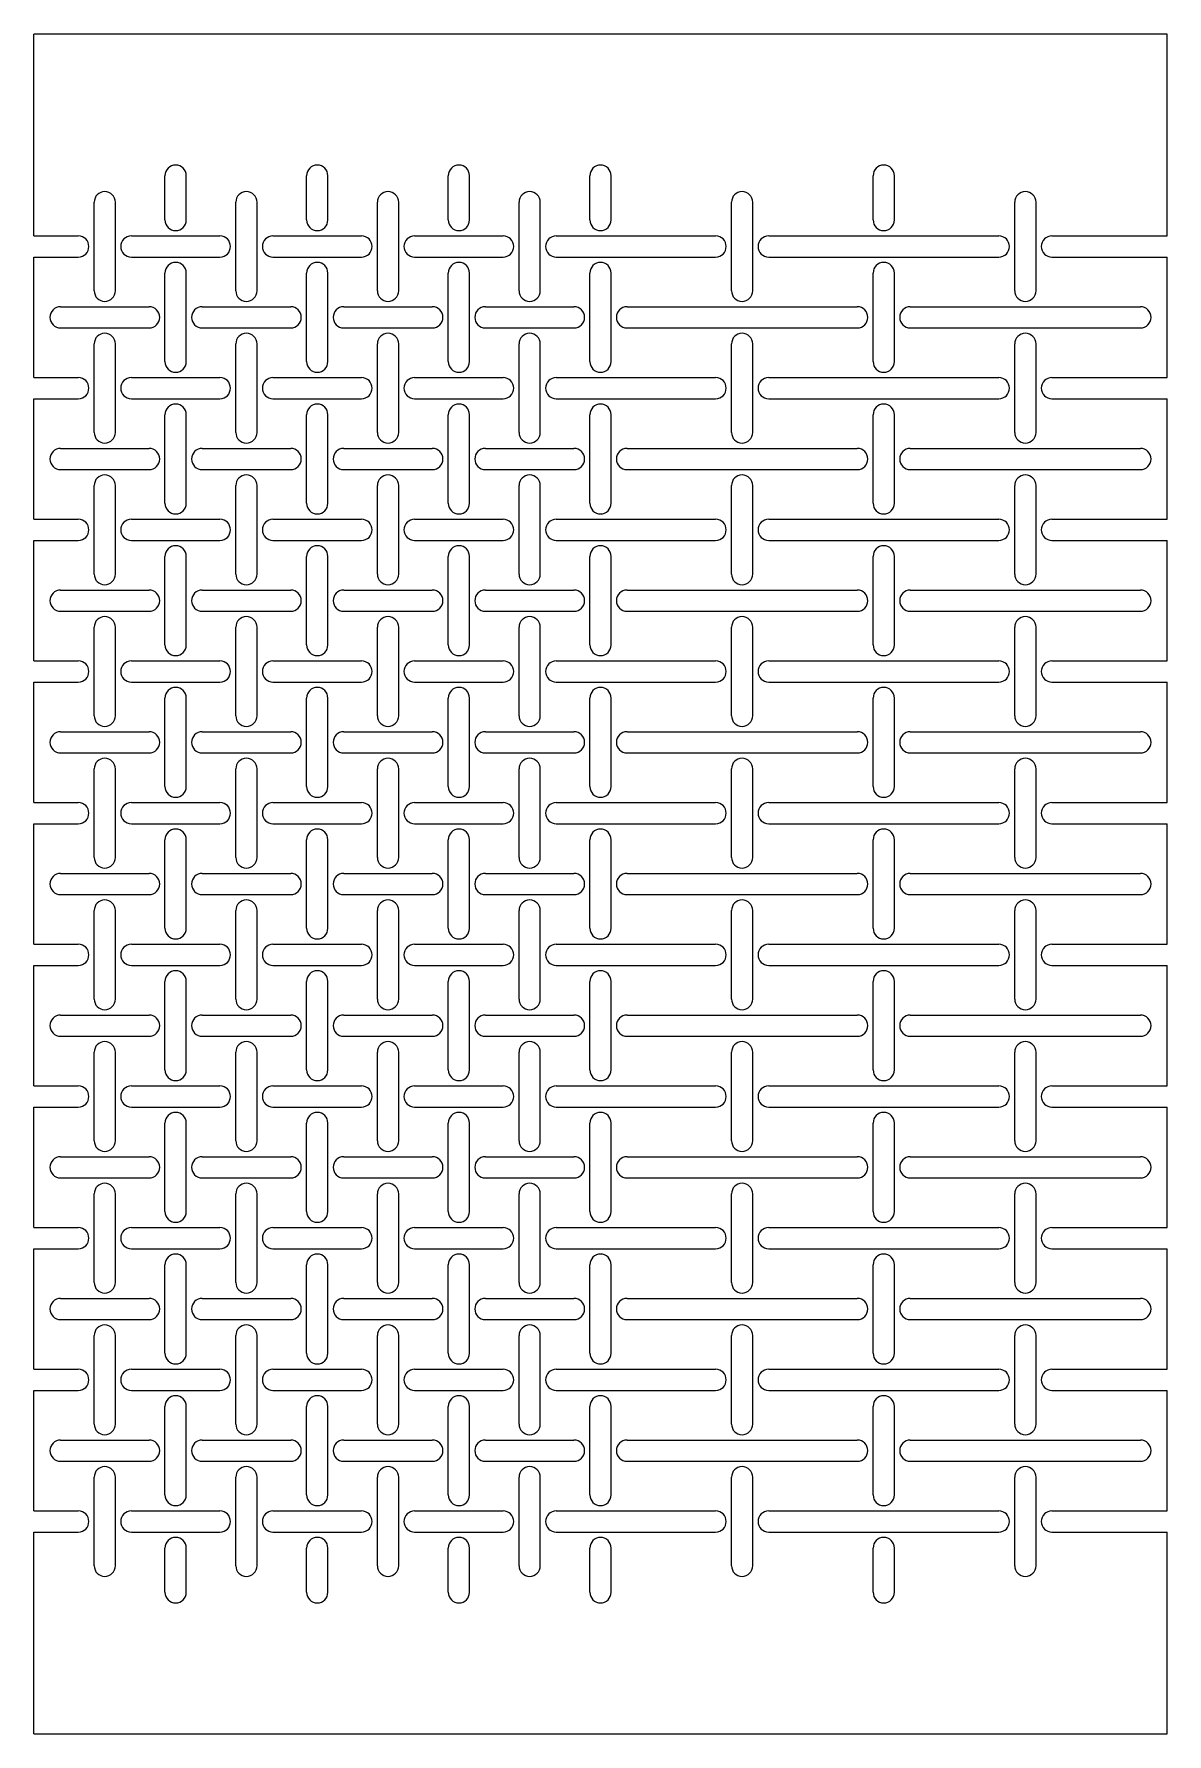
# Model space of a CAD drawing. Header units: metres. Extents: x 0 to 160, y 0 to 240.
import ezdxf

# ---------------------------------------------------------------- set-up
doc = ezdxf.new("R2010")
doc.units = ezdxf.units.M
doc.layers.add('TOP', color=1, linetype='Continuous', lineweight=0)

msp = doc.modelspace()

# ---------------------------------------------------------------- linework, layer by layer
at = {"layer": 'TOP'}
for p, q in [((80, 240), (0, 240)), ((0, 211.5), (0, 240)), ((160, 240), (80, 240)), ((160, 211.5), (160, 240)), ((18.5, 213.75), (18.5, 220)), ((21.5, 213.75), (21.5, 220)), ((38.5, 213.75), (38.5, 220)), ((41.5, 213.75), (41.5, 220)), ((58.5, 213.75), (58.5, 220)), ((61.5, 213.75), (61.5, 220)), ((78.5, 213.75), (78.5, 220)), ((81.5, 213.75), (81.5, 220)), ((118.5, 213.75), (118.5, 220)), ((121.5, 213.75), (121.5, 220)), ((8.5, 203.75), (8.5, 216.25)), ((11.5, 203.75), (11.5, 216.25)), ((28.5, 203.75), (28.5, 216.25)), ((31.5, 203.75), (31.5, 216.25)), ((48.5, 203.75), (48.5, 216.25)), ((51.5, 203.75), (51.5, 216.25)), ((68.5, 203.75), (68.5, 216.25)), ((71.5, 203.75), (71.5, 216.25)), ((98.5, 203.75), (98.5, 216.25)), ((101.5, 203.75), (101.5, 216.25)), ((138.5, 203.75), (138.5, 216.25)), ((141.5, 203.75), (141.5, 216.25)), ((0, 211.5), (6.25, 211.5)), ((13.75, 211.5), (26.25, 211.5)), ((33.75, 211.5), (46.25, 211.5)), ((53.75, 211.5), (66.25, 211.5)), ((73.75, 211.5), (80, 211.5)), ((80, 211.5), (96.25, 211.5)), ((103.75, 211.5), (136.25, 211.5)), ((143.75, 211.5), (160, 211.5)), ((0, 208.5), (6.25, 208.5)), ((0, 191.5), (0, 208.5)), ((13.75, 208.5), (26.25, 208.5)), ((33.75, 208.5), (46.25, 208.5)), ((53.75, 208.5), (66.25, 208.5)), ((73.75, 208.5), (80, 208.5)), ((80, 208.5), (96.25, 208.5)), ((103.75, 208.5), (136.25, 208.5)), ((143.75, 208.5), (160, 208.5)), ((160, 191.5), (160, 208.5)), ((18.5, 193.75), (18.5, 206.25)), ((21.5, 193.75), (21.5, 206.25)), ((38.5, 193.75), (38.5, 206.25)), ((41.5, 193.75), (41.5, 206.25)), ((58.5, 193.75), (58.5, 206.25)), ((61.5, 193.75), (61.5, 206.25)), ((78.5, 193.75), (78.5, 206.25)), ((81.5, 193.75), (81.5, 206.25)), ((118.5, 193.75), (118.5, 206.25)), ((121.5, 193.75), (121.5, 206.25)), ((3.75, 201.5), (16.25, 201.5)), ((23.75, 201.5), (36.25, 201.5)), ((43.75, 201.5), (56.25, 201.5)), ((63.75, 201.5), (76.25, 201.5)), ((83.75, 201.5), (116.25, 201.5)), ((123.75, 201.5), (156.25, 201.5)), ((3.75, 198.5), (16.25, 198.5)), ((23.75, 198.5), (36.25, 198.5)), ((43.75, 198.5), (56.25, 198.5)), ((63.75, 198.5), (76.25, 198.5)), ((83.75, 198.5), (116.25, 198.5)), ((123.75, 198.5), (156.25, 198.5)), ((8.5, 183.75), (8.5, 196.25)), ((11.5, 183.75), (11.5, 196.25)), ((28.5, 183.75), (28.5, 196.25)), ((31.5, 183.75), (31.5, 196.25)), ((48.5, 183.75), (48.5, 196.25)), ((51.5, 183.75), (51.5, 196.25)), ((68.5, 183.75), (68.5, 196.25)), ((71.5, 183.75), (71.5, 196.25)), ((98.5, 183.75), (98.5, 196.25)), ((101.5, 183.75), (101.5, 196.25)), ((138.5, 183.75), (138.5, 196.25)), ((141.5, 183.75), (141.5, 196.25)), ((0, 191.5), (6.25, 191.5)), ((13.75, 191.5), (26.25, 191.5)), ((33.75, 191.5), (46.25, 191.5)), ((53.75, 191.5), (66.25, 191.5)), ((73.75, 191.5), (80, 191.5)), ((80, 191.5), (96.25, 191.5)), ((103.75, 191.5), (136.25, 191.5)), ((143.75, 191.5), (160, 191.5)), ((0, 188.5), (6.25, 188.5)), ((0, 171.5), (0, 188.5)), ((13.75, 188.5), (26.25, 188.5)), ((33.75, 188.5), (46.25, 188.5)), ((53.75, 188.5), (66.25, 188.5)), ((73.75, 188.5), (80, 188.5)), ((80, 188.5), (96.25, 188.5)), ((103.75, 188.5), (136.25, 188.5)), ((143.75, 188.5), (160, 188.5)), ((160, 171.5), (160, 188.5)), ((18.5, 173.75), (18.5, 186.25)), ((21.5, 173.75), (21.5, 186.25)), ((38.5, 173.75), (38.5, 186.25)), ((41.5, 173.75), (41.5, 186.25)), ((58.5, 173.75), (58.5, 186.25)), ((61.5, 173.75), (61.5, 186.25)), ((78.5, 173.75), (78.5, 186.25)), ((81.5, 173.75), (81.5, 186.25)), ((118.5, 173.75), (118.5, 186.25)), ((121.5, 173.75), (121.5, 186.25)), ((3.75, 181.5), (16.25, 181.5)), ((23.75, 181.5), (36.25, 181.5)), ((43.75, 181.5), (56.25, 181.5)), ((63.75, 181.5), (76.25, 181.5)), ((83.75, 181.5), (116.25, 181.5)), ((123.75, 181.5), (156.25, 181.5)), ((3.75, 178.5), (16.25, 178.5)), ((23.75, 178.5), (36.25, 178.5)), ((43.75, 178.5), (56.25, 178.5)), ((63.75, 178.5), (76.25, 178.5)), ((83.75, 178.5), (116.25, 178.5)), ((123.75, 178.5), (156.25, 178.5)), ((8.5, 163.75), (8.5, 176.25)), ((11.5, 163.75), (11.5, 176.25)), ((28.5, 163.75), (28.5, 176.25)), ((31.5, 163.75), (31.5, 176.25)), ((48.5, 163.75), (48.5, 176.25)), ((51.5, 163.75), (51.5, 176.25)), ((68.5, 163.75), (68.5, 176.25)), ((71.5, 163.75), (71.5, 176.25)), ((98.5, 163.75), (98.5, 176.25)), ((101.5, 163.75), (101.5, 176.25)), ((138.5, 163.75), (138.5, 176.25)), ((141.5, 163.75), (141.5, 176.25)), ((0, 171.5), (6.25, 171.5)), ((13.75, 171.5), (26.25, 171.5)), ((33.75, 171.5), (46.25, 171.5)), ((53.75, 171.5), (66.25, 171.5)), ((73.75, 171.5), (80, 171.5)), ((80, 171.5), (96.25, 171.5)), ((103.75, 171.5), (136.25, 171.5)), ((143.75, 171.5), (160, 171.5)), ((0, 168.5), (6.25, 168.5)), ((0, 151.5), (0, 168.5)), ((13.75, 168.5), (26.25, 168.5)), ((33.75, 168.5), (46.25, 168.5)), ((53.75, 168.5), (66.25, 168.5)), ((73.75, 168.5), (80, 168.5)), ((80, 168.5), (96.25, 168.5)), ((103.75, 168.5), (136.25, 168.5)), ((143.75, 168.5), (160, 168.5)), ((160, 151.5), (160, 168.5)), ((18.5, 153.75), (18.5, 166.25)), ((21.5, 153.75), (21.5, 166.25)), ((38.5, 153.75), (38.5, 166.25)), ((41.5, 153.75), (41.5, 166.25)), ((58.5, 153.75), (58.5, 166.25)), ((61.5, 153.75), (61.5, 166.25)), ((78.5, 153.75), (78.5, 166.25)), ((81.5, 153.75), (81.5, 166.25)), ((118.5, 153.75), (118.5, 166.25)), ((121.5, 153.75), (121.5, 166.25)), ((3.75, 161.5), (16.25, 161.5)), ((23.75, 161.5), (36.25, 161.5)), ((43.75, 161.5), (56.25, 161.5)), ((63.75, 161.5), (76.25, 161.5)), ((83.75, 161.5), (116.25, 161.5)), ((123.75, 161.5), (156.25, 161.5)), ((3.75, 158.5), (16.25, 158.5)), ((23.75, 158.5), (36.25, 158.5)), ((43.75, 158.5), (56.25, 158.5)), ((63.75, 158.5), (76.25, 158.5)), ((83.75, 158.5), (116.25, 158.5)), ((123.75, 158.5), (156.25, 158.5)), ((8.5, 143.75), (8.5, 156.25)), ((11.5, 143.75), (11.5, 156.25)), ((28.5, 143.75), (28.5, 156.25)), ((31.5, 143.75), (31.5, 156.25)), ((48.5, 143.75), (48.5, 156.25)), ((51.5, 143.75), (51.5, 156.25)), ((68.5, 143.75), (68.5, 156.25)), ((71.5, 143.75), (71.5, 156.25)), ((98.5, 143.75), (98.5, 156.25)), ((101.5, 143.75), (101.5, 156.25)), ((138.5, 143.75), (138.5, 156.25)), ((141.5, 143.75), (141.5, 156.25)), ((0, 151.5), (6.25, 151.5)), ((13.75, 151.5), (26.25, 151.5)), ((33.75, 151.5), (46.25, 151.5)), ((53.75, 151.5), (66.25, 151.5)), ((73.75, 151.5), (80, 151.5)), ((80, 151.5), (96.25, 151.5)), ((103.75, 151.5), (136.25, 151.5)), ((143.75, 151.5), (160, 151.5)), ((0, 148.5), (6.25, 148.5)), ((0, 131.5), (0, 148.5)), ((13.75, 148.5), (26.25, 148.5)), ((33.75, 148.5), (46.25, 148.5)), ((53.75, 148.5), (66.25, 148.5)), ((73.75, 148.5), (80, 148.5)), ((80, 148.5), (96.25, 148.5)), ((103.75, 148.5), (136.25, 148.5)), ((143.75, 148.5), (160, 148.5)), ((160, 131.5), (160, 148.5)), ((18.5, 133.75), (18.5, 146.25)), ((21.5, 133.75), (21.5, 146.25)), ((38.5, 133.75), (38.5, 146.25)), ((41.5, 133.75), (41.5, 146.25)), ((58.5, 133.75), (58.5, 146.25)), ((61.5, 133.75), (61.5, 146.25)), ((78.5, 133.75), (78.5, 146.25)), ((81.5, 133.75), (81.5, 146.25)), ((118.5, 133.75), (118.5, 146.25)), ((121.5, 133.75), (121.5, 146.25)), ((3.75, 141.5), (16.25, 141.5)), ((23.75, 141.5), (36.25, 141.5)), ((43.75, 141.5), (56.25, 141.5)), ((63.75, 141.5), (76.25, 141.5)), ((83.75, 141.5), (116.25, 141.5)), ((123.75, 141.5), (156.25, 141.5)), ((3.75, 138.5), (16.25, 138.5)), ((23.75, 138.5), (36.25, 138.5)), ((43.75, 138.5), (56.25, 138.5)), ((63.75, 138.5), (76.25, 138.5)), ((83.75, 138.5), (116.25, 138.5)), ((123.75, 138.5), (156.25, 138.5)), ((8.5, 123.75), (8.5, 136.25)), ((11.5, 123.75), (11.5, 136.25)), ((28.5, 123.75), (28.5, 136.25)), ((31.5, 123.75), (31.5, 136.25)), ((48.5, 123.75), (48.5, 136.25)), ((51.5, 123.75), (51.5, 136.25)), ((68.5, 123.75), (68.5, 136.25)), ((71.5, 123.75), (71.5, 136.25)), ((98.5, 123.75), (98.5, 136.25)), ((101.5, 123.75), (101.5, 136.25)), ((138.5, 123.75), (138.5, 136.25)), ((141.5, 123.75), (141.5, 136.25)), ((0, 131.5), (6.25, 131.5)), ((13.75, 131.5), (26.25, 131.5)), ((33.75, 131.5), (46.25, 131.5)), ((53.75, 131.5), (66.25, 131.5)), ((73.75, 131.5), (80, 131.5)), ((80, 131.5), (96.25, 131.5)), ((103.75, 131.5), (136.25, 131.5)), ((143.75, 131.5), (160, 131.5)), ((0, 128.5), (6.25, 128.5)), ((0, 111.5), (0, 128.5)), ((13.75, 128.5), (26.25, 128.5)), ((33.75, 128.5), (46.25, 128.5)), ((53.75, 128.5), (66.25, 128.5)), ((73.75, 128.5), (80, 128.5)), ((80, 128.5), (96.25, 128.5)), ((103.75, 128.5), (136.25, 128.5)), ((143.75, 128.5), (160, 128.5)), ((160, 111.5), (160, 128.5)), ((18.5, 113.75), (18.5, 126.25)), ((21.5, 113.75), (21.5, 126.25)), ((38.5, 113.75), (38.5, 126.25)), ((41.5, 113.75), (41.5, 126.25)), ((58.5, 113.75), (58.5, 126.25)), ((61.5, 113.75), (61.5, 126.25)), ((78.5, 113.75), (78.5, 126.25)), ((81.5, 113.75), (81.5, 126.25)), ((118.5, 113.75), (118.5, 126.25)), ((121.5, 113.75), (121.5, 126.25)), ((3.75, 121.5), (16.25, 121.5)), ((23.75, 121.5), (36.25, 121.5)), ((43.75, 121.5), (56.25, 121.5)), ((63.75, 121.5), (76.25, 121.5)), ((83.75, 121.5), (116.25, 121.5)), ((123.75, 121.5), (156.25, 121.5)), ((3.75, 118.5), (16.25, 118.5)), ((23.75, 118.5), (36.25, 118.5)), ((43.75, 118.5), (56.25, 118.5)), ((63.75, 118.5), (76.25, 118.5)), ((83.75, 118.5), (116.25, 118.5)), ((123.75, 118.5), (156.25, 118.5)), ((8.5, 103.75), (8.5, 116.25)), ((11.5, 103.75), (11.5, 116.25)), ((28.5, 103.75), (28.5, 116.25)), ((31.5, 103.75), (31.5, 116.25)), ((48.5, 103.75), (48.5, 116.25)), ((51.5, 103.75), (51.5, 116.25)), ((68.5, 103.75), (68.5, 116.25)), ((71.5, 103.75), (71.5, 116.25)), ((98.5, 103.75), (98.5, 116.25)), ((101.5, 103.75), (101.5, 116.25)), ((138.5, 103.75), (138.5, 116.25)), ((141.5, 103.75), (141.5, 116.25)), ((0, 111.5), (6.25, 111.5)), ((13.75, 111.5), (26.25, 111.5)), ((33.75, 111.5), (46.25, 111.5)), ((53.75, 111.5), (66.25, 111.5)), ((73.75, 111.5), (80, 111.5)), ((80, 111.5), (96.25, 111.5)), ((103.75, 111.5), (136.25, 111.5)), ((143.75, 111.5), (160, 111.5)), ((0, 108.5), (6.25, 108.5)), ((0, 91.5), (0, 108.5)), ((13.75, 108.5), (26.25, 108.5)), ((33.75, 108.5), (46.25, 108.5)), ((53.75, 108.5), (66.25, 108.5)), ((73.75, 108.5), (80, 108.5)), ((80, 108.5), (96.25, 108.5)), ((103.75, 108.5), (136.25, 108.5)), ((143.75, 108.5), (160, 108.5)), ((160, 91.5), (160, 108.5)), ((18.5, 93.75), (18.5, 106.25)), ((21.5, 93.75), (21.5, 106.25)), ((38.5, 93.75), (38.5, 106.25)), ((41.5, 93.75), (41.5, 106.25)), ((58.5, 93.75), (58.5, 106.25)), ((61.5, 93.75), (61.5, 106.25)), ((78.5, 93.75), (78.5, 106.25)), ((81.5, 93.75), (81.5, 106.25)), ((118.5, 93.75), (118.5, 106.25)), ((121.5, 93.75), (121.5, 106.25)), ((3.75, 101.5), (16.25, 101.5)), ((23.75, 101.5), (36.25, 101.5)), ((43.75, 101.5), (56.25, 101.5)), ((63.75, 101.5), (76.25, 101.5)), ((83.75, 101.5), (116.25, 101.5)), ((123.75, 101.5), (156.25, 101.5)), ((3.75, 98.5), (16.25, 98.5)), ((23.75, 98.5), (36.25, 98.5)), ((43.75, 98.5), (56.25, 98.5)), ((63.75, 98.5), (76.25, 98.5)), ((83.75, 98.5), (116.25, 98.5)), ((123.75, 98.5), (156.25, 98.5)), ((8.5, 83.75), (8.5, 96.25)), ((11.5, 83.75), (11.5, 96.25)), ((28.5, 83.75), (28.5, 96.25)), ((31.5, 83.75), (31.5, 96.25)), ((48.5, 83.75), (48.5, 96.25)), ((51.5, 83.75), (51.5, 96.25)), ((68.5, 83.75), (68.5, 96.25)), ((71.5, 83.75), (71.5, 96.25)), ((98.5, 83.75), (98.5, 96.25)), ((101.5, 83.75), (101.5, 96.25)), ((138.5, 83.75), (138.5, 96.25)), ((141.5, 83.75), (141.5, 96.25)), ((0, 91.5), (6.25, 91.5)), ((13.75, 91.5), (26.25, 91.5)), ((33.75, 91.5), (46.25, 91.5)), ((53.75, 91.5), (66.25, 91.5)), ((73.75, 91.5), (80, 91.5)), ((80, 91.5), (96.25, 91.5)), ((103.75, 91.5), (136.25, 91.5)), ((143.75, 91.5), (160, 91.5)), ((0, 88.5), (6.25, 88.5)), ((0, 71.5), (0, 88.5)), ((13.75, 88.5), (26.25, 88.5)), ((33.75, 88.5), (46.25, 88.5)), ((53.75, 88.5), (66.25, 88.5)), ((73.75, 88.5), (80, 88.5)), ((80, 88.5), (96.25, 88.5)), ((103.75, 88.5), (136.25, 88.5)), ((143.75, 88.5), (160, 88.5)), ((160, 71.5), (160, 88.5)), ((18.5, 73.75), (18.5, 86.25)), ((21.5, 73.75), (21.5, 86.25)), ((38.5, 73.75), (38.5, 86.25)), ((41.5, 73.75), (41.5, 86.25)), ((58.5, 73.75), (58.5, 86.25)), ((61.5, 73.75), (61.5, 86.25)), ((78.5, 73.75), (78.5, 86.25)), ((81.5, 73.75), (81.5, 86.25)), ((118.5, 73.75), (118.5, 86.25)), ((121.5, 73.75), (121.5, 86.25)), ((3.75, 81.5), (16.25, 81.5)), ((23.75, 81.5), (36.25, 81.5)), ((43.75, 81.5), (56.25, 81.5)), ((63.75, 81.5), (76.25, 81.5)), ((83.75, 81.5), (116.25, 81.5)), ((123.75, 81.5), (156.25, 81.5)), ((3.75, 78.5), (16.25, 78.5)), ((23.75, 78.5), (36.25, 78.5)), ((43.75, 78.5), (56.25, 78.5)), ((63.75, 78.5), (76.25, 78.5)), ((83.75, 78.5), (116.25, 78.5)), ((123.75, 78.5), (156.25, 78.5)), ((8.5, 63.75), (8.5, 76.25)), ((11.5, 63.75), (11.5, 76.25)), ((28.5, 63.75), (28.5, 76.25)), ((31.5, 63.75), (31.5, 76.25)), ((48.5, 63.75), (48.5, 76.25)), ((51.5, 63.75), (51.5, 76.25)), ((68.5, 63.75), (68.5, 76.25)), ((71.5, 63.75), (71.5, 76.25)), ((98.5, 63.75), (98.5, 76.25)), ((101.5, 63.75), (101.5, 76.25)), ((138.5, 63.75), (138.5, 76.25)), ((141.5, 63.75), (141.5, 76.25)), ((0, 71.5), (6.25, 71.5)), ((13.75, 71.5), (26.25, 71.5)), ((33.75, 71.5), (46.25, 71.5)), ((53.75, 71.5), (66.25, 71.5)), ((73.75, 71.5), (80, 71.5)), ((80, 71.5), (96.25, 71.5)), ((103.75, 71.5), (136.25, 71.5)), ((143.75, 71.5), (160, 71.5)), ((0, 68.5), (6.25, 68.5)), ((0, 51.5), (0, 68.5)), ((13.75, 68.5), (26.25, 68.5)), ((33.75, 68.5), (46.25, 68.5)), ((53.75, 68.5), (66.25, 68.5)), ((73.75, 68.5), (80, 68.5)), ((80, 68.5), (96.25, 68.5)), ((103.75, 68.5), (136.25, 68.5)), ((143.75, 68.5), (160, 68.5)), ((160, 51.5), (160, 68.5)), ((18.5, 53.75), (18.5, 66.25)), ((21.5, 53.75), (21.5, 66.25)), ((38.5, 53.75), (38.5, 66.25)), ((41.5, 53.75), (41.5, 66.25)), ((58.5, 53.75), (58.5, 66.25)), ((61.5, 53.75), (61.5, 66.25)), ((78.5, 53.75), (78.5, 66.25)), ((81.5, 53.75), (81.5, 66.25)), ((118.5, 53.75), (118.5, 66.25)), ((121.5, 53.75), (121.5, 66.25)), ((3.75, 61.5), (16.25, 61.5)), ((23.75, 61.5), (36.25, 61.5)), ((43.75, 61.5), (56.25, 61.5)), ((63.75, 61.5), (76.25, 61.5)), ((83.75, 61.5), (116.25, 61.5)), ((123.75, 61.5), (156.25, 61.5)), ((3.75, 58.5), (16.25, 58.5)), ((23.75, 58.5), (36.25, 58.5)), ((43.75, 58.5), (56.25, 58.5)), ((63.75, 58.5), (76.25, 58.5)), ((83.75, 58.5), (116.25, 58.5)), ((123.75, 58.5), (156.25, 58.5)), ((8.5, 43.75), (8.5, 56.25)), ((11.5, 43.75), (11.5, 56.25)), ((28.5, 43.75), (28.5, 56.25)), ((31.5, 43.75), (31.5, 56.25)), ((48.5, 43.75), (48.5, 56.25)), ((51.5, 43.75), (51.5, 56.25)), ((68.5, 43.75), (68.5, 56.25)), ((71.5, 43.75), (71.5, 56.25)), ((98.5, 43.75), (98.5, 56.25)), ((101.5, 43.75), (101.5, 56.25)), ((138.5, 43.75), (138.5, 56.25)), ((141.5, 43.75), (141.5, 56.25)), ((0, 51.5), (6.25, 51.5)), ((13.75, 51.5), (26.25, 51.5)), ((33.75, 51.5), (46.25, 51.5)), ((53.75, 51.5), (66.25, 51.5)), ((73.75, 51.5), (80, 51.5)), ((80, 51.5), (96.25, 51.5)), ((103.75, 51.5), (136.25, 51.5)), ((143.75, 51.5), (160, 51.5)), ((0, 48.5), (6.25, 48.5)), ((0, 31.5), (0, 48.5)), ((13.75, 48.5), (26.25, 48.5)), ((33.75, 48.5), (46.25, 48.5)), ((53.75, 48.5), (66.25, 48.5)), ((73.75, 48.5), (80, 48.5)), ((80, 48.5), (96.25, 48.5)), ((103.75, 48.5), (136.25, 48.5)), ((143.75, 48.5), (160, 48.5)), ((160, 31.5), (160, 48.5)), ((18.5, 33.75), (18.5, 46.25)), ((21.5, 33.75), (21.5, 46.25)), ((38.5, 33.75), (38.5, 46.25)), ((41.5, 33.75), (41.5, 46.25)), ((58.5, 33.75), (58.5, 46.25)), ((61.5, 33.75), (61.5, 46.25)), ((78.5, 33.75), (78.5, 46.25)), ((81.5, 33.75), (81.5, 46.25)), ((118.5, 33.75), (118.5, 46.25)), ((121.5, 33.75), (121.5, 46.25)), ((3.75, 41.5), (16.25, 41.5)), ((23.75, 41.5), (36.25, 41.5)), ((43.75, 41.5), (56.25, 41.5)), ((63.75, 41.5), (76.25, 41.5)), ((83.75, 41.5), (116.25, 41.5)), ((123.75, 41.5), (156.25, 41.5)), ((3.75, 38.5), (16.25, 38.5)), ((23.75, 38.5), (36.25, 38.5)), ((43.75, 38.5), (56.25, 38.5)), ((63.75, 38.5), (76.25, 38.5)), ((83.75, 38.5), (116.25, 38.5)), ((123.75, 38.5), (156.25, 38.5)), ((8.5, 23.75), (8.5, 36.25)), ((11.5, 23.75), (11.5, 36.25)), ((28.5, 23.75), (28.5, 36.25)), ((31.5, 23.75), (31.5, 36.25)), ((48.5, 23.75), (48.5, 36.25)), ((51.5, 23.75), (51.5, 36.25)), ((68.5, 23.75), (68.5, 36.25)), ((71.5, 23.75), (71.5, 36.25)), ((98.5, 23.75), (98.5, 36.25)), ((101.5, 23.75), (101.5, 36.25)), ((138.5, 23.75), (138.5, 36.25)), ((141.5, 23.75), (141.5, 36.25)), ((0, 31.5), (6.25, 31.5)), ((13.75, 31.5), (26.25, 31.5)), ((33.75, 31.5), (46.25, 31.5)), ((53.75, 31.5), (66.25, 31.5)), ((73.75, 31.5), (80, 31.5)), ((80, 31.5), (96.25, 31.5)), ((103.75, 31.5), (136.25, 31.5)), ((143.75, 31.5), (160, 31.5)), ((0, 28.5), (6.25, 28.5)), ((0, 0), (0, 28.5)), ((13.75, 28.5), (26.25, 28.5)), ((33.75, 28.5), (46.25, 28.5)), ((53.75, 28.5), (66.25, 28.5)), ((73.75, 28.5), (80, 28.5)), ((80, 28.5), (96.25, 28.5)), ((103.75, 28.5), (136.25, 28.5)), ((143.75, 28.5), (160, 28.5)), ((160, 0), (160, 28.5)), ((18.5, 20), (18.5, 26.25)), ((21.5, 20), (21.5, 26.25)), ((38.5, 20), (38.5, 26.25)), ((41.5, 20), (41.5, 26.25)), ((58.5, 20), (58.5, 26.25)), ((61.5, 20), (61.5, 26.25)), ((78.5, 20), (78.5, 26.25)), ((81.5, 20), (81.5, 26.25)), ((118.5, 20), (118.5, 26.25)), ((121.5, 20), (121.5, 26.25)), ((0, 0), (80, 0)), ((80, 0), (160, 0))]:
    msp.add_line(p, q, dxfattribs=at)
for centre, start, end in [((20, 220), 0, 180), ((40, 220), 0, 180), ((60, 220), 0, 180), ((80, 220), 0, 180), ((120, 220), 0, 180), ((10, 216.25), 0, 180), ((30, 216.25), 0, 180), ((50, 216.25), 0, 180), ((70, 216.25), 0, 180), ((100, 216.25), 0, 180), ((140, 216.25), 0, 180), ((20, 213.75), -180, 0), ((40, 213.75), -180, 0), ((60, 213.75), -180, 0), ((80, 213.75), -180, 0), ((120, 213.75), -180, 0), ((6.25, 210), -90, 90), ((13.75, 210), -270, -90), ((26.25, 210), -90, 90), ((33.75, 210), -270, -90), ((46.25, 210), -90, 90), ((53.75, 210), -270, -90), ((66.25, 210), -90, 90), ((73.75, 210), -270, -90), ((96.25, 210), -90, 90), ((103.75, 210), -270, -90), ((136.25, 210), -90, 90), ((143.75, 210), -270, -90), ((20, 206.25), 0, 180), ((40, 206.25), 0, 180), ((60, 206.25), 0, 180), ((80, 206.25), 0, 180), ((120, 206.25), 0, 180), ((10, 203.75), -180, 0), ((30, 203.75), -180, 0), ((50, 203.75), -180, 0), ((70, 203.75), -180, 0), ((100, 203.75), -180, 0), ((140, 203.75), -180, 0), ((3.75, 200), -270, -90), ((16.25, 200), -90, 90), ((23.75, 200), -270, -90), ((36.25, 200), -90, 90), ((43.75, 200), -270, -90), ((56.25, 200), -90, 90), ((63.75, 200), -270, -90), ((76.25, 200), -90, 90), ((83.75, 200), -270, -90), ((116.25, 200), -90, 90), ((123.75, 200), -270, -90), ((156.25, 200), -90, 90), ((10, 196.25), 0, 180), ((30, 196.25), 0, 180), ((50, 196.25), 0, 180), ((70, 196.25), 0, 180), ((100, 196.25), 0, 180), ((140, 196.25), 0, 180), ((20, 193.75), -180, 0), ((40, 193.75), -180, 0), ((60, 193.75), -180, 0), ((80, 193.75), -180, 0), ((120, 193.75), -180, 0), ((6.25, 190), -90, 90), ((13.75, 190), -270, -90), ((26.25, 190), -90, 90), ((33.75, 190), -270, -90), ((46.25, 190), -90, 90), ((53.75, 190), -270, -90), ((66.25, 190), -90, 90), ((73.75, 190), -270, -90), ((96.25, 190), -90, 90), ((103.75, 190), -270, -90), ((136.25, 190), -90, 90), ((143.75, 190), -270, -90), ((20, 186.25), 0, 180), ((40, 186.25), 0, 180), ((60, 186.25), 0, 180), ((80, 186.25), 0, 180), ((120, 186.25), 0, 180), ((10, 183.75), -180, 0), ((30, 183.75), -180, 0), ((50, 183.75), -180, 0), ((70, 183.75), -180, 0), ((100, 183.75), -180, 0), ((140, 183.75), -180, 0), ((3.75, 180), -270, -90), ((16.25, 180), -90, 90), ((23.75, 180), -270, -90), ((36.25, 180), -90, 90), ((43.75, 180), -270, -90), ((56.25, 180), -90, 90), ((63.75, 180), -270, -90), ((76.25, 180), -90, 90), ((83.75, 180), -270, -90), ((116.25, 180), -90, 90), ((123.75, 180), -270, -90), ((156.25, 180), -90, 90), ((10, 176.25), 0, 180), ((30, 176.25), 0, 180), ((50, 176.25), 0, 180), ((70, 176.25), 0, 180), ((100, 176.25), 0, 180), ((140, 176.25), 0, 180), ((20, 173.75), -180, 0), ((40, 173.75), -180, 0), ((60, 173.75), -180, 0), ((80, 173.75), -180, 0), ((120, 173.75), -180, 0), ((6.25, 170), -90, 90), ((13.75, 170), -270, -90), ((26.25, 170), -90, 90), ((33.75, 170), -270, -90), ((46.25, 170), -90, 90), ((53.75, 170), -270, -90), ((66.25, 170), -90, 90), ((73.75, 170), -270, -90), ((96.25, 170), -90, 90), ((103.75, 170), -270, -90), ((136.25, 170), -90, 90), ((143.75, 170), -270, -90), ((20, 166.25), 0, 180), ((40, 166.25), 0, 180), ((60, 166.25), 0, 180), ((80, 166.25), 0, 180), ((120, 166.25), 0, 180), ((10, 163.75), -180, 0), ((30, 163.75), -180, 0), ((50, 163.75), -180, 0), ((70, 163.75), -180, 0), ((100, 163.75), -180, 0), ((140, 163.75), -180, 0), ((3.75, 160), -270, -90), ((16.25, 160), -90, 90), ((23.75, 160), -270, -90), ((36.25, 160), -90, 90), ((43.75, 160), -270, -90), ((56.25, 160), -90, 90), ((63.75, 160), -270, -90), ((76.25, 160), -90, 90), ((83.75, 160), -270, -90), ((116.25, 160), -90, 90), ((123.75, 160), -270, -90), ((156.25, 160), -90, 90), ((10, 156.25), 0, 180), ((30, 156.25), 0, 180), ((50, 156.25), 0, 180), ((70, 156.25), 0, 180), ((100, 156.25), 0, 180), ((140, 156.25), 0, 180), ((20, 153.75), -180, 0), ((40, 153.75), -180, 0), ((60, 153.75), -180, 0), ((80, 153.75), -180, 0), ((120, 153.75), -180, 0), ((6.25, 150), -90, 90), ((13.75, 150), -270, -90), ((26.25, 150), -90, 90), ((33.75, 150), -270, -90), ((46.25, 150), -90, 90), ((53.75, 150), -270, -90), ((66.25, 150), -90, 90), ((73.75, 150), -270, -90), ((96.25, 150), -90, 90), ((103.75, 150), -270, -90), ((136.25, 150), -90, 90), ((143.75, 150), -270, -90), ((20, 146.25), 0, 180), ((40, 146.25), 0, 180), ((60, 146.25), 0, 180), ((80, 146.25), 0, 180), ((120, 146.25), 0, 180), ((10, 143.75), -180, 0), ((30, 143.75), -180, 0), ((50, 143.75), -180, 0), ((70, 143.75), -180, 0), ((100, 143.75), -180, 0), ((140, 143.75), -180, 0), ((3.75, 140), -270, -90), ((16.25, 140), -90, 90), ((23.75, 140), -270, -90), ((36.25, 140), -90, 90), ((43.75, 140), -270, -90), ((56.25, 140), -90, 90), ((63.75, 140), -270, -90), ((76.25, 140), -90, 90), ((83.75, 140), -270, -90), ((116.25, 140), -90, 90), ((123.75, 140), -270, -90), ((156.25, 140), -90, 90), ((10, 136.25), 0, 180), ((30, 136.25), 0, 180), ((50, 136.25), 0, 180), ((70, 136.25), 0, 180), ((100, 136.25), 0, 180), ((140, 136.25), 0, 180), ((20, 133.75), -180, 0), ((40, 133.75), -180, 0), ((60, 133.75), -180, 0), ((80, 133.75), -180, 0), ((120, 133.75), -180, 0), ((6.25, 130), -90, 90), ((13.75, 130), -270, -90), ((26.25, 130), -90, 90), ((33.75, 130), -270, -90), ((46.25, 130), -90, 90), ((53.75, 130), -270, -90), ((66.25, 130), -90, 90), ((73.75, 130), -270, -90), ((96.25, 130), -90, 90), ((103.75, 130), -270, -90), ((136.25, 130), -90, 90), ((143.75, 130), -270, -90), ((20, 126.25), 0, 180), ((40, 126.25), 0, 180), ((60, 126.25), 0, 180), ((80, 126.25), 0, 180), ((120, 126.25), 0, 180), ((10, 123.75), -180, 0), ((30, 123.75), -180, 0), ((50, 123.75), -180, 0), ((70, 123.75), -180, 0), ((100, 123.75), -180, 0), ((140, 123.75), -180, 0), ((3.75, 120), -270, -90), ((16.25, 120), -90, 90), ((23.75, 120), -270, -90), ((36.25, 120), -90, 90), ((43.75, 120), -270, -90), ((56.25, 120), -90, 90), ((63.75, 120), -270, -90), ((76.25, 120), -90, 90), ((83.75, 120), -270, -90), ((116.25, 120), -90, 90), ((123.75, 120), -270, -90), ((156.25, 120), -90, 90), ((10, 116.25), 0, 180), ((30, 116.25), 0, 180), ((50, 116.25), 0, 180), ((70, 116.25), 0, 180), ((100, 116.25), 0, 180), ((140, 116.25), 0, 180), ((20, 113.75), -180, 0), ((40, 113.75), -180, 0), ((60, 113.75), -180, 0), ((80, 113.75), -180, 0), ((120, 113.75), -180, 0), ((6.25, 110), -90, 90), ((13.75, 110), -270, -90), ((26.25, 110), -90, 90), ((33.75, 110), -270, -90), ((46.25, 110), -90, 90), ((53.75, 110), -270, -90), ((66.25, 110), -90, 90), ((73.75, 110), -270, -90), ((96.25, 110), -90, 90), ((103.75, 110), -270, -90), ((136.25, 110), -90, 90), ((143.75, 110), -270, -90), ((20, 106.25), 0, 180), ((40, 106.25), 0, 180), ((60, 106.25), 0, 180), ((80, 106.25), 0, 180), ((120, 106.25), 0, 180), ((10, 103.75), -180, 0), ((30, 103.75), -180, 0), ((50, 103.75), -180, 0), ((70, 103.75), -180, 0), ((100, 103.75), -180, 0), ((140, 103.75), -180, 0), ((3.75, 100), -270, -90), ((16.25, 100), -90, 90), ((23.75, 100), -270, -90), ((36.25, 100), -90, 90), ((43.75, 100), -270, -90), ((56.25, 100), -90, 90), ((63.75, 100), -270, -90), ((76.25, 100), -90, 90), ((83.75, 100), -270, -90), ((116.25, 100), -90, 90), ((123.75, 100), -270, -90), ((156.25, 100), -90, 90), ((10, 96.25), 0, 180), ((30, 96.25), 0, 180), ((50, 96.25), 0, 180), ((70, 96.25), 0, 180), ((100, 96.25), 0, 180), ((140, 96.25), 0, 180), ((20, 93.75), -180, 0), ((40, 93.75), -180, 0), ((60, 93.75), -180, 0), ((80, 93.75), -180, 0), ((120, 93.75), -180, 0), ((6.25, 90), -90, 90), ((13.75, 90), -270, -90), ((26.25, 90), -90, 90), ((33.75, 90), -270, -90), ((46.25, 90), -90, 90), ((53.75, 90), -270, -90), ((66.25, 90), -90, 90), ((73.75, 90), -270, -90), ((96.25, 90), -90, 90), ((103.75, 90), -270, -90), ((136.25, 90), -90, 90), ((143.75, 90), -270, -90), ((20, 86.25), 0, 180), ((40, 86.25), 0, 180), ((60, 86.25), 0, 180), ((80, 86.25), 0, 180), ((120, 86.25), 0, 180), ((10, 83.75), -180, 0), ((30, 83.75), -180, 0), ((50, 83.75), -180, 0), ((70, 83.75), -180, 0), ((100, 83.75), -180, 0), ((140, 83.75), -180, 0), ((3.75, 80), -270, -90), ((16.25, 80), -90, 90), ((23.75, 80), -270, -90), ((36.25, 80), -90, 90), ((43.75, 80), -270, -90), ((56.25, 80), -90, 90), ((63.75, 80), -270, -90), ((76.25, 80), -90, 90), ((83.75, 80), -270, -90), ((116.25, 80), -90, 90), ((123.75, 80), -270, -90), ((156.25, 80), -90, 90), ((10, 76.25), 0, 180), ((30, 76.25), 0, 180), ((50, 76.25), 0, 180), ((70, 76.25), 0, 180), ((100, 76.25), 0, 180), ((140, 76.25), 0, 180), ((20, 73.75), -180, 0), ((40, 73.75), -180, 0), ((60, 73.75), -180, 0), ((80, 73.75), -180, 0), ((120, 73.75), -180, 0), ((6.25, 70), -90, 90), ((13.75, 70), -270, -90), ((26.25, 70), -90, 90), ((33.75, 70), -270, -90), ((46.25, 70), -90, 90), ((53.75, 70), -270, -90), ((66.25, 70), -90, 90), ((73.75, 70), -270, -90), ((96.25, 70), -90, 90), ((103.75, 70), -270, -90), ((136.25, 70), -90, 90), ((143.75, 70), -270, -90), ((20, 66.25), 0, 180), ((40, 66.25), 0, 180), ((60, 66.25), 0, 180), ((80, 66.25), 0, 180), ((120, 66.25), 0, 180), ((10, 63.75), -180, 0), ((30, 63.75), -180, 0), ((50, 63.75), -180, 0), ((70, 63.75), -180, 0), ((100, 63.75), -180, 0), ((140, 63.75), -180, 0), ((3.75, 60), -270, -90), ((16.25, 60), -90, 90), ((23.75, 60), -270, -90), ((36.25, 60), -90, 90), ((43.75, 60), -270, -90), ((56.25, 60), -90, 90), ((63.75, 60), -270, -90), ((76.25, 60), -90, 90), ((83.75, 60), -270, -90), ((116.25, 60), -90, 90), ((123.75, 60), -270, -90), ((156.25, 60), -90, 90), ((10, 56.25), 0, 180), ((30, 56.25), 0, 180), ((50, 56.25), 0, 180), ((70, 56.25), 0, 180), ((100, 56.25), 0, 180), ((140, 56.25), 0, 180), ((20, 53.75), -180, 0), ((40, 53.75), -180, 0), ((60, 53.75), -180, 0), ((80, 53.75), -180, 0), ((120, 53.75), -180, 0), ((6.25, 50), -90, 90), ((13.75, 50), -270, -90), ((26.25, 50), -90, 90), ((33.75, 50), -270, -90), ((46.25, 50), -90, 90), ((53.75, 50), -270, -90), ((66.25, 50), -90, 90), ((73.75, 50), -270, -90), ((96.25, 50), -90, 90), ((103.75, 50), -270, -90), ((136.25, 50), -90, 90), ((143.75, 50), -270, -90), ((20, 46.25), 0, 180), ((40, 46.25), 0, 180), ((60, 46.25), 0, 180), ((80, 46.25), 0, 180), ((120, 46.25), 0, 180), ((10, 43.75), -180, 0), ((30, 43.75), -180, 0), ((50, 43.75), -180, 0), ((70, 43.75), -180, 0), ((100, 43.75), -180, 0), ((140, 43.75), -180, 0), ((3.75, 40), -270, -90), ((16.25, 40), -90, 90), ((23.75, 40), -270, -90), ((36.25, 40), -90, 90), ((43.75, 40), -270, -90), ((56.25, 40), -90, 90), ((63.75, 40), -270, -90), ((76.25, 40), -90, 90), ((83.75, 40), -270, -90), ((116.25, 40), -90, 90), ((123.75, 40), -270, -90), ((156.25, 40), -90, 90), ((10, 36.25), 0, 180), ((30, 36.25), 0, 180), ((50, 36.25), 0, 180), ((70, 36.25), 0, 180), ((100, 36.25), 0, 180), ((140, 36.25), 0, 180), ((20, 33.75), -180, 0), ((40, 33.75), -180, 0), ((60, 33.75), -180, 0), ((80, 33.75), -180, 0), ((120, 33.75), -180, 0), ((6.25, 30), -90, 90), ((13.75, 30), -270, -90), ((26.25, 30), -90, 90), ((33.75, 30), -270, -90), ((46.25, 30), -90, 90), ((53.75, 30), -270, -90), ((66.25, 30), -90, 90), ((73.75, 30), -270, -90), ((96.25, 30), -90, 90), ((103.75, 30), -270, -90), ((136.25, 30), -90, 90), ((143.75, 30), -270, -90), ((20, 26.25), 0, 180), ((40, 26.25), 0, 180), ((60, 26.25), 0, 180), ((80, 26.25), 0, 180), ((120, 26.25), 0, 180), ((10, 23.75), -180, 0), ((30, 23.75), -180, 0), ((50, 23.75), -180, 0), ((70, 23.75), -180, 0), ((100, 23.75), -180, 0), ((140, 23.75), -180, 0), ((20, 20), -180, 0), ((40, 20), -180, 0), ((60, 20), -180, 0), ((80, 20), -180, 0), ((120, 20), -180, 0)]:
    msp.add_arc(centre, 1.5, start, end, dxfattribs=at)

doc.saveas('drawing.dxf')
